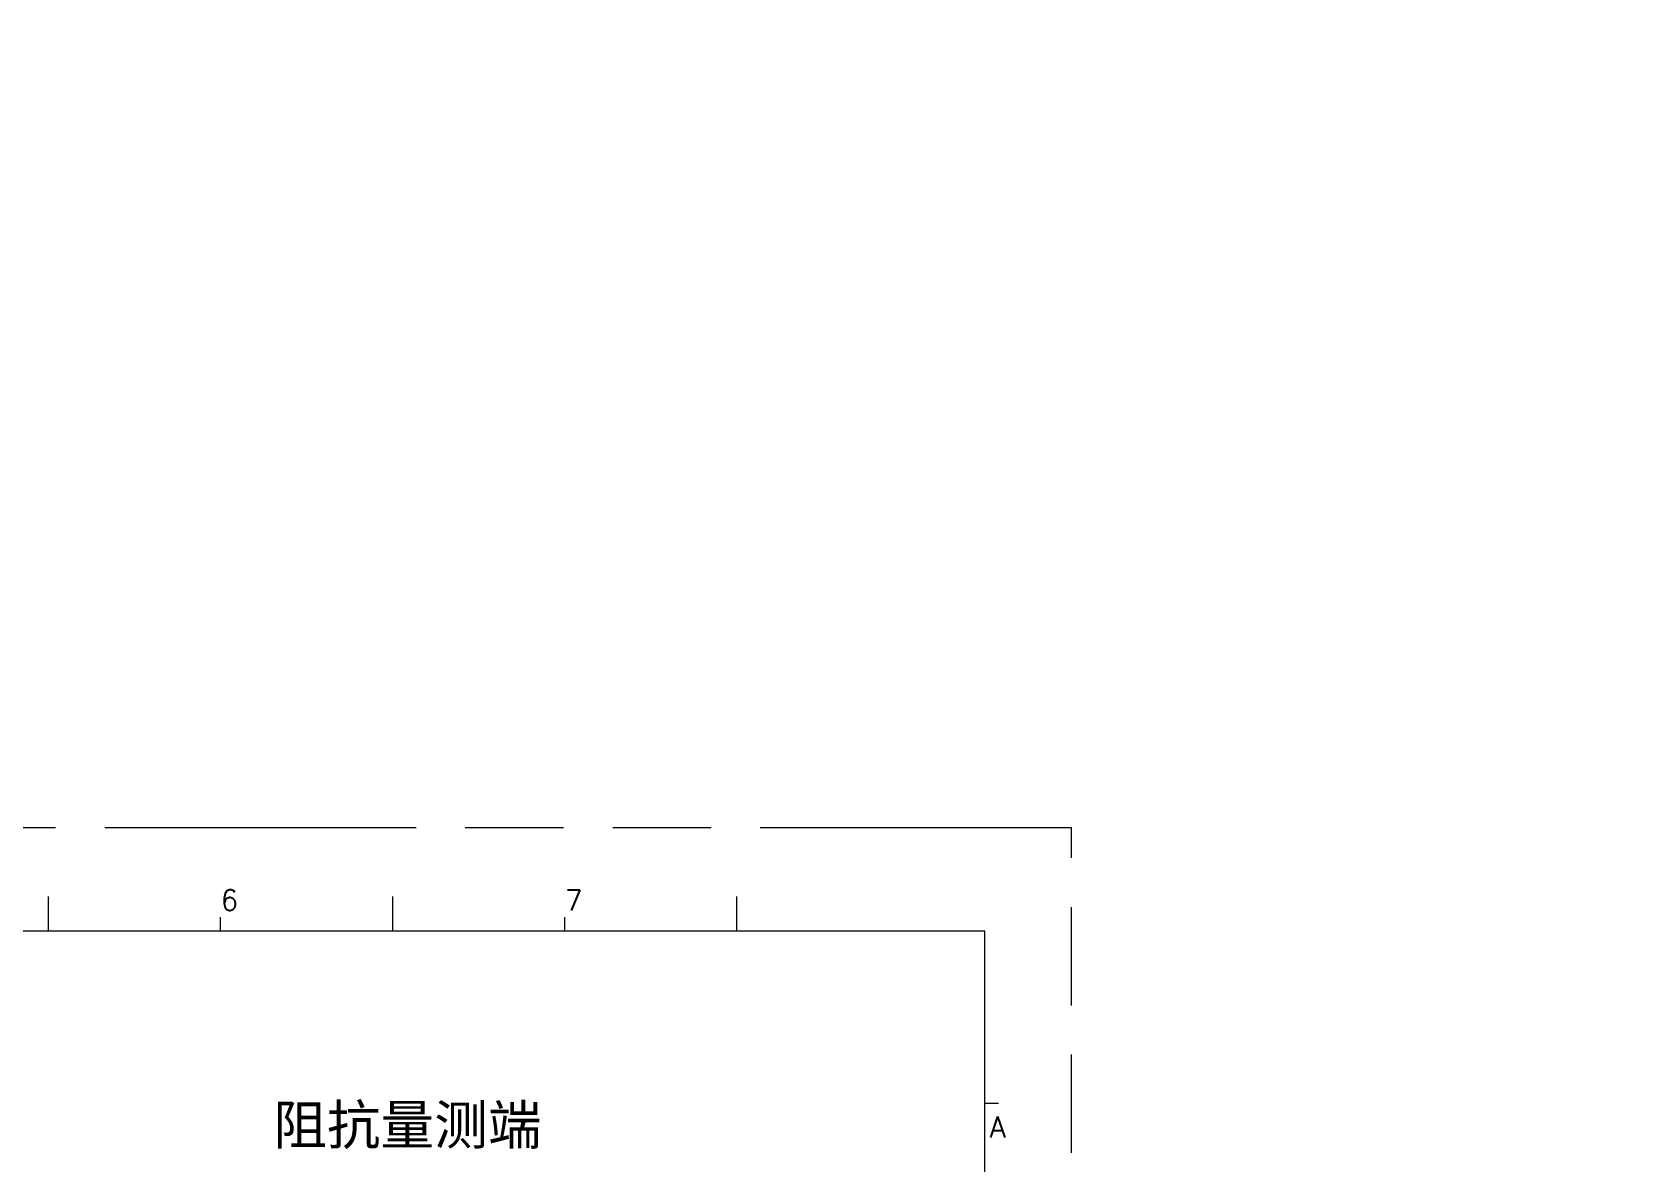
# Model space of a CAD drawing. Extents: x 3712 to 3815, y -392 to -307.
# Drawn here: x 3766.15 to 3815.21, y -341.06 to -306.54 of the extents above; entities that cross this region are included whole.
import ezdxf

# ---------------------------------------------------------------- set-up
doc = ezdxf.new("R2010")
doc.units = 0
doc.linetypes.add('PHANTOM', pattern=[29.5, 9.5, -1.5, 3, -1.5, 3, -1.5, 9.5])
doc.layers.get('0').update_dxf_attribs({"lineweight": 9})
doc.layers.add('0PAPERF', color=2, linetype='PHANTOM', lineweight=9, plot=False)
doc.layers.add('備註', color=1, linetype='Continuous', lineweight=9)
doc.styles.add('SIMPLEX', font='simplex.shx')
doc.styles.get("Standard").update_dxf_attribs({"font": 'PMingLiU.ttf'})
pattern_1 = [(0, (0, 0), (0, 6.985), [5.08, -1.905]), (90, (0, 0), (-6.985, 4e-16), [5.08, -1.905])]

msp = doc.modelspace()

# ---------------------------------------------------------------- hatches: boundary and pattern name
at = {"layer": '備註', "linetype": 'Continuous'}
h = msp.add_hatch(dxfattribs=at)
h.set_pattern_fill('ANGLE', color=1, style=0)
h.set_pattern_definition(pattern_1)
edge = h.paths.add_edge_path()
edge.add_line((3810.937, -306.541), (3811.165, -306.541))
edge.add_line((3811.165, -306.541), (3812.308, -306.541))
edge.add_line((3812.308, -306.541), (3812.536, -306.541))
edge.add_line((3812.536, -306.541), (3812.536, -306.542))
edge.add_ellipse((3813.177, -306.173), major_axis=(0.739, 0), ratio=1, start_angle=209.9699, end_angle=231.3584)
edge.add_ellipse((3812.127, -308.962), major_axis=(-2.289, 0), ratio=1, start_angle=224.9997, end_angle=255.1156, ccw=False)
edge.add_line((3813.746, -307.343), (3813.747, -307.344))
edge.add_ellipse((3815.785, -305.305), major_axis=(2.884, 0), ratio=1, start_angle=225.019, end_angle=258.478)
edge = h.paths.add_edge_path()
edge.add_line((3810.937, -306.541), (3810.937, -307.075))
edge.add_line((3810.937, -307.075), (3811.165, -307.075))
edge.add_line((3811.165, -307.075), (3812.308, -307.075))
edge.add_line((3812.308, -307.075), (3812.536, -307.075))
edge.add_line((3812.536, -307.075), (3812.536, -307.075))
edge.add_line((3812.536, -307.075), (3812.536, -307.075))
edge.add_ellipse((3812.767, -307.556), major_axis=(-0.534, 0), ratio=1, start_angle=277.1253, end_angle=295.6367, ccw=False)
edge.add_ellipse((3812.127, -308.962), major_axis=(-2.019, 0), ratio=1, start_angle=224.9998, end_angle=253.4816, ccw=False)
edge.add_line((3813.555, -307.534), (3813.556, -307.535))
edge.add_ellipse((3815.785, -305.305), major_axis=(3.154, 0), ratio=1, start_angle=225.018, end_angle=259.4761)
edge = h.paths.add_edge_path()
edge.add_line((3810.937, -307.591), (3811.165, -307.591))
edge.add_line((3811.165, -307.591), (3811.165, -307.591))
edge.add_line((3811.165, -307.591), (3812.308, -307.591))
edge.add_line((3812.308, -307.591), (3812.308, -307.591))
edge.add_line((3812.308, -307.591), (3812.536, -307.591))
edge.add_line((3812.536, -307.591), (3812.536, -307.592))
edge.add_ellipse((3813.149, -307.202), major_axis=(0.726, 0), ratio=1, start_angle=212.4514, end_angle=235.4635)
edge.add_ellipse((3811.979, -311.489), major_axis=(-3.765, 0), ratio=1, start_angle=238.3944, end_angle=258.3854, ccw=False)
edge.add_line((3813.953, -308.282), (3813.955, -308.283))
edge.add_ellipse((3815.785, -305.305), major_axis=(3.496, 0), ratio=1, start_angle=238.4344, end_angle=260.5202)
edge = h.paths.add_edge_path()
edge.add_line((3810.937, -307.591), (3810.937, -308.125))
edge.add_line((3810.937, -308.125), (3812.536, -308.125))
edge.add_line((3812.536, -308.125), (3812.536, -308.125))
edge.add_line((3812.536, -308.125), (3812.536, -308.125))
edge.add_ellipse((3812.804, -308.608), major_axis=(-0.552, 0), ratio=1, start_angle=281.5226, end_angle=298.9796, ccw=False)
edge.add_ellipse((3811.979, -311.489), major_axis=(-3.496, 0), ratio=1, start_angle=238.4344, end_angle=258.2071, ccw=False)
edge.add_line((3813.809, -308.51), (3813.811, -308.512))
edge.add_ellipse((3815.785, -305.305), major_axis=(3.766, 0), ratio=1, start_angle=238.3946, end_angle=261.2053)
h = msp.add_hatch(dxfattribs=at)
h.set_pattern_fill('ANGLE', color=1, style=0)
h.set_pattern_definition(pattern_1)
edge = h.paths.add_edge_path()
edge.add_line((3810.937, -306.541), (3811.165, -306.541))
edge.add_line((3811.165, -306.541), (3812.308, -306.541))
edge.add_line((3812.308, -306.541), (3812.536, -306.541))
edge.add_line((3812.536, -306.541), (3812.536, -306.542))
edge.add_ellipse((3813.177, -306.173), major_axis=(0.739, 0), ratio=1, start_angle=209.9699, end_angle=231.3584)
edge.add_ellipse((3812.127, -308.962), major_axis=(-2.289, 0), ratio=1, start_angle=224.9997, end_angle=255.1156, ccw=False)
edge.add_line((3813.746, -307.343), (3813.747, -307.344))
edge.add_ellipse((3815.785, -305.305), major_axis=(2.884, 0), ratio=1, start_angle=225.019, end_angle=258.478)
edge = h.paths.add_edge_path()
edge.add_line((3810.937, -306.541), (3810.937, -307.075))
edge.add_line((3810.937, -307.075), (3811.165, -307.075))
edge.add_line((3811.165, -307.075), (3812.308, -307.075))
edge.add_line((3812.308, -307.075), (3812.536, -307.075))
edge.add_line((3812.536, -307.075), (3812.536, -307.075))
edge.add_line((3812.536, -307.075), (3812.536, -307.075))
edge.add_ellipse((3812.767, -307.556), major_axis=(-0.534, 0), ratio=1, start_angle=277.1253, end_angle=295.6367, ccw=False)
edge.add_ellipse((3812.127, -308.962), major_axis=(-2.019, 0), ratio=1, start_angle=224.9998, end_angle=253.4816, ccw=False)
edge.add_line((3813.555, -307.534), (3813.556, -307.535))
edge.add_ellipse((3815.785, -305.305), major_axis=(3.154, 0), ratio=1, start_angle=225.018, end_angle=259.4761)
edge = h.paths.add_edge_path()
edge.add_line((3810.937, -307.591), (3811.165, -307.591))
edge.add_line((3811.165, -307.591), (3811.165, -307.591))
edge.add_line((3811.165, -307.591), (3812.308, -307.591))
edge.add_line((3812.308, -307.591), (3812.308, -307.591))
edge.add_line((3812.308, -307.591), (3812.536, -307.591))
edge.add_line((3812.536, -307.591), (3812.536, -307.592))
edge.add_ellipse((3813.149, -307.202), major_axis=(0.726, 0), ratio=1, start_angle=212.4514, end_angle=235.4635)
edge.add_ellipse((3811.979, -311.489), major_axis=(-3.765, 0), ratio=1, start_angle=238.3944, end_angle=258.3854, ccw=False)
edge.add_line((3813.953, -308.282), (3813.955, -308.283))
edge.add_ellipse((3815.785, -305.305), major_axis=(3.496, 0), ratio=1, start_angle=238.4344, end_angle=260.5202)
edge = h.paths.add_edge_path()
edge.add_line((3810.937, -307.591), (3810.937, -308.125))
edge.add_line((3810.937, -308.125), (3812.536, -308.125))
edge.add_line((3812.536, -308.125), (3812.536, -308.125))
edge.add_line((3812.536, -308.125), (3812.536, -308.125))
edge.add_ellipse((3812.804, -308.608), major_axis=(-0.552, 0), ratio=1, start_angle=281.5226, end_angle=298.9796, ccw=False)
edge.add_ellipse((3811.979, -311.489), major_axis=(-3.496, 0), ratio=1, start_angle=238.4344, end_angle=258.2071, ccw=False)
edge.add_line((3813.809, -308.51), (3813.811, -308.512))
edge.add_ellipse((3815.785, -305.305), major_axis=(3.766, 0), ratio=1, start_angle=238.3946, end_angle=261.2053)
h = msp.add_hatch(dxfattribs=at)
h.set_pattern_fill('ANGLE', color=1, style=0)
h.set_pattern_definition(pattern_1)
edge = h.paths.add_edge_path()
edge.add_line((3810.937, -306.541), (3811.165, -306.541))
edge.add_line((3811.165, -306.541), (3812.308, -306.541))
edge.add_line((3812.308, -306.541), (3812.536, -306.541))
edge.add_line((3812.536, -306.541), (3812.536, -306.542))
edge.add_ellipse((3813.177, -306.173), major_axis=(0.739, 0), ratio=1, start_angle=209.9699, end_angle=231.3584)
edge.add_ellipse((3812.127, -308.962), major_axis=(-2.289, 0), ratio=1, start_angle=224.9997, end_angle=255.1156, ccw=False)
edge.add_line((3813.746, -307.343), (3813.747, -307.344))
edge.add_ellipse((3815.785, -305.305), major_axis=(2.884, 0), ratio=1, start_angle=225.019, end_angle=258.478)
edge = h.paths.add_edge_path()
edge.add_line((3810.937, -306.541), (3810.937, -307.075))
edge.add_line((3810.937, -307.075), (3811.165, -307.075))
edge.add_line((3811.165, -307.075), (3812.308, -307.075))
edge.add_line((3812.308, -307.075), (3812.536, -307.075))
edge.add_line((3812.536, -307.075), (3812.536, -307.075))
edge.add_line((3812.536, -307.075), (3812.536, -307.075))
edge.add_ellipse((3812.767, -307.556), major_axis=(-0.534, 0), ratio=1, start_angle=277.1253, end_angle=295.6367, ccw=False)
edge.add_ellipse((3812.127, -308.962), major_axis=(-2.019, 0), ratio=1, start_angle=224.9998, end_angle=253.4816, ccw=False)
edge.add_line((3813.555, -307.534), (3813.556, -307.535))
edge.add_ellipse((3815.785, -305.305), major_axis=(3.154, 0), ratio=1, start_angle=225.018, end_angle=259.4761)
edge = h.paths.add_edge_path()
edge.add_line((3810.937, -308.125), (3810.937, -307.591))
edge.add_line((3810.937, -307.591), (3811.165, -307.591))
edge.add_line((3811.165, -307.591), (3811.165, -307.591))
edge.add_line((3811.165, -307.591), (3812.308, -307.591))
edge.add_line((3812.308, -307.591), (3812.308, -307.591))
edge.add_line((3812.308, -307.591), (3812.536, -307.591))
edge.add_line((3812.536, -307.591), (3812.536, -307.592))
edge.add_ellipse((3813.149, -307.202), major_axis=(0.726, 0), ratio=1, start_angle=212.4514, end_angle=235.4635)
edge.add_ellipse((3811.979, -311.489), major_axis=(-3.765, 0), ratio=1, start_angle=238.3944, end_angle=258.3854, ccw=False)
edge.add_line((3813.953, -308.282), (3813.955, -308.283))
edge.add_ellipse((3815.785, -305.305), major_axis=(3.496, 0), ratio=1, start_angle=238.4344, end_angle=260.5202)
edge = h.paths.add_edge_path()
edge.add_line((3810.937, -308.125), (3812.536, -308.125))
edge.add_line((3812.536, -308.125), (3812.536, -308.125))
edge.add_line((3812.536, -308.125), (3812.536, -308.125))
edge.add_ellipse((3812.804, -308.608), major_axis=(-0.552, 0), ratio=1, start_angle=281.5226, end_angle=298.9796, ccw=False)
edge.add_ellipse((3811.979, -311.489), major_axis=(-3.496, 0), ratio=1, start_angle=238.4344, end_angle=258.2071, ccw=False)
edge.add_line((3813.809, -308.51), (3813.811, -308.512))
edge.add_ellipse((3815.785, -305.305), major_axis=(3.766, 0), ratio=1, start_angle=238.3946, end_angle=261.2053)

# ---------------------------------------------------------------- linework, layer by layer
for p, q in [((3766.652, -333.979), (3766.652, -332.928)), ((3777.156, -333.979), (3777.156, -332.928)), ((3787.66, -333.979), (3787.66, -332.928)), ((3771.904, -333.979), (3771.904, -333.559)), ((3782.408, -333.979), (3782.408, -333.559)), ((3795.223, -333.979), (3714.133, -333.979)), ((3795.223, -390.07), (3795.223, -333.979)), ((3795.223, -339.231), (3795.643, -339.231))]:
    msp.add_line(p, q)
at = {"layer": '0PAPERF'}
for p, q in [((3797.871, -330.826), (3711.716, -330.826)), ((3797.871, -391.75), (3797.871, -330.826))]:
    msp.add_line(p, q, dxfattribs=at)

# ---------------------------------------------------------------- texts
at = {"style": 'SIMPLEX'}
for s, height, p in [('6', 0.63, (3771.904, -333.348)), ('7', 0.63, (3782.408, -333.348)), ('A', 0.639, (3795.367, -340.281))]:
    msp.add_text(s, height=height, dxfattribs=at).set_placement(p)
at = {"layer": '備註', "color": 1, "lineweight": 0, "insert": (3773.512, -339.295), "char_height": 1.2, "attachment_point": 1}
msp.add_mtext('{\\fPMingLiU|b0|i0|c136|p2;\\C256;阻抗量测端}', dxfattribs=at)

doc.saveas('drawing.dxf')
